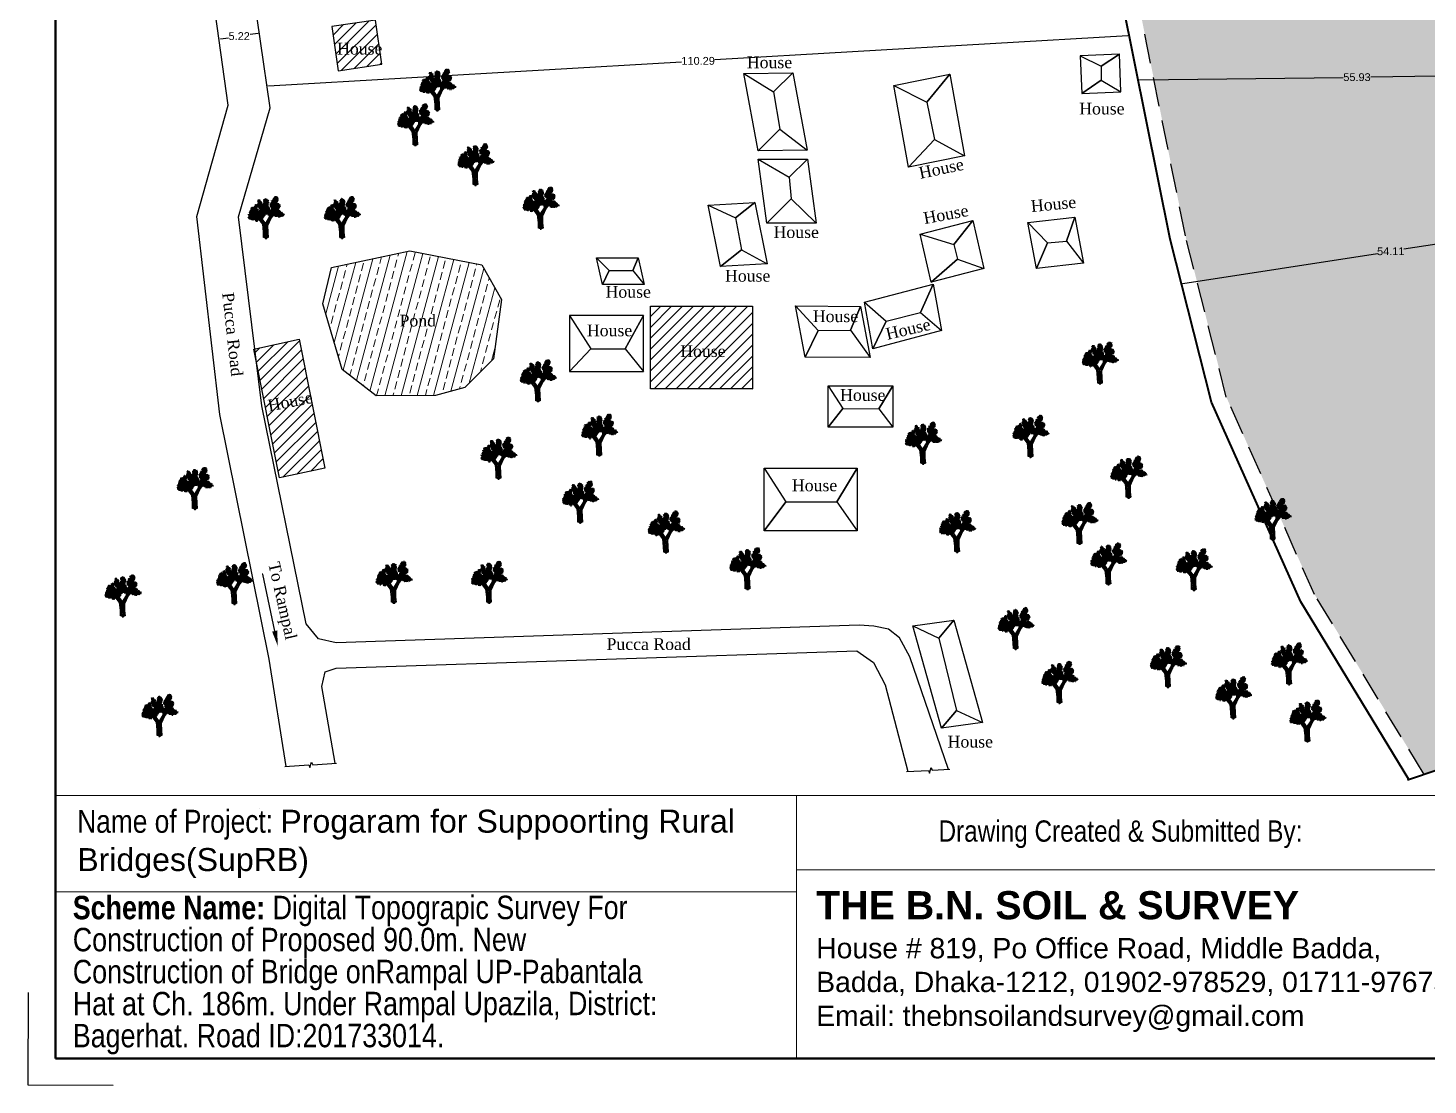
# Model space of a CAD drawing. Header units: inches. Extents: x 771028 to 773337, y 2500430 to 2500783.
# Drawn here: x 772228.8 to 772407.6, y 2500430.1 to 2500565.1 of the extents above; entities that cross this region are included whole.
import ezdxf
from ezdxf import colors
from ezdxf.entities.mleader import LeaderData, LeaderLine
from ezdxf.enums import TextEntityAlignment as Align
from ezdxf.math import Vec2, Vec3

# ---------------------------------------------------------------- set-up
doc = ezdxf.new("R2010")
doc.units = ezdxf.units.IN
doc.header["$MEASUREMENT"] = 0
doc.header["$PDMODE"] = 98
doc.header["$PDSIZE"] = 0.2
doc.linetypes.add('DASHED', pattern=[0.75, 0.5, -0.25])
doc.linetypes.add('DASHED2', pattern=[0.375, 0.25, -0.125])
for name, color, linetype in [('Chainage_TXT', 7, 'Continuous'), ('POND', 4, 'Continuous'), ('text', 7, 'Continuous'), ('Tree', 3, 'Continuous'), ('Water Body', 4, 'Continuous')]:
    doc.layers.add(name, color=color, linetype=linetype)
for name, color, linetype, lineweight in [('KHAL+RIVER BANK', 160, 'Continuous', 18), ('Pucca Road', 12, 'Continuous', 30), ('SEMI_PUCCA', 66, 'Continuous', 30), ('SHED', 7, 'Continuous', 30), ('Water Line', 4, 'DASHED', 18)]:
    doc.layers.add(name, color=color, linetype=linetype, lineweight=lineweight)
doc.styles.get("Standard").update_dxf_attribs({"font": 'arial.ttf', "height": 1})
doc.styles.add('SWIS', font='swissc.ttf')
doc.styles.add('text', font='arial.ttf')
doc.styles.add('TR', font='times.ttf')
doc.dimstyles.get("Standard").update_dxf_attribs({"dimtxt": 0.18, "dimasz": 0.18, "dimexe": 0.18, "dimexo": 0.0625, "dimgap": 0.09, "dimtad": 0, "dimtih": 1, "dimtoh": 1, "dimzin": 0, "dimdsep": 46, "dimtxsty": 'Standard', "dimcen": 0.09, "dimadec": 0, "dimazin": 0, "dimtfac": 1, "dimtofl": 0, "dimtmove": 0, "dimatfit": 3, "dimfxl": 1, "dimtolj": 1, "dimtzin": 0, "dimarcsym": 0})
pattern_1 = [(45, (0, 0), (-0.6953896861099662, 0.6953896861099663), [])]

# ---------------------------------------------------------------- blocks, each defined once
blk = doc.blocks.new('t')
at = {"layer": 'Tree'}
h = blk.add_hatch(dxfattribs=at)
h.set_pattern_fill('TRIANG', color=3, scale=0.1848342813619862, angle=0.5861857564185677, style=0)
h.set_pattern_definition([(60.58618578342082, (781623.7387010391, 2539789.744086582), (-0.04918135021917081, 0.08320690180479334), [0.04832751218432957, -0.04832751218432957]), (120.5861857289098, (781623.7387010391, 2539789.744086582), (-0.096649965763357, -0.000988847826275182), [0.04832751218358987, -0.04832751218358987]), (0.5861857569250534, (781623.7141103641, 2539789.785690032), (0.0474686155441862, 0.08419574963106859), [0.0483275121441412, -0.0483275121441412])])
edge = h.paths.add_edge_path()
edge.add_ellipse((781624.8340817575, 2539792.689464713), major_axis=(-0.03258343802581582, 0.03258343802581579), ratio=0.999999241423518, start_angle=162.4468058423022, end_angle=175.4699269252981, ccw=False)
edge.add_ellipse((781625.0349105492, 2539792.391256685), major_axis=(0.2218830175194484, 0.2218830175194481), ratio=0.9999958717057034, start_angle=438.0042115997787, end_angle=439.91262570288507, ccw=False)
edge.add_ellipse((781624.8340817575, 2539792.689464713), major_axis=(-0.03258343863149571, 0.03258343863149567), ratio=0.9999999979861817, start_angle=175.4699304538108, end_angle=272.4468179413792)
edge.add_ellipse((781624.8704320153, 2539793.119760733), major_axis=(-0.2802866505960968, 0.2802866505960968), ratio=0.9999999996705907, start_angle=134.2501361528365, end_angle=244.250136009016)
edge.add_ellipse((781624.9604121275, 2539793.08711734), major_axis=(-0.231808188370103, 0.2318081883701028), ratio=0.9999999944434809, start_angle=254.8821359546282, end_angle=331.8374529530619)
edge.add_ellipse((781624.7210424826, 2539793.450695356), major_axis=(-0.1080173650837268, 0.1080173650837266), ratio=0.999999998569509, start_angle=205.9714922747983, end_angle=240.7480965525813)
edge.add_ellipse((781624.6655539492, 2539793.820013145), major_axis=(-0.2724908872529541, 0.2724908872529537), ratio=0.9999999969672269, start_angle=166.7031966254588, end_angle=276.7031965843244)
edge.add_ellipse((781624.8066795494, 2539793.788109984), major_axis=(0.2462990665184593, 0.246299066518459), ratio=0.9999999992539897, start_angle=28.71129658843013, end_angle=138.7112964526605)
edge.add_ellipse((781624.484920993, 2539793.58372085), major_axis=(0.1298730059460025, 0.1298730059460024), ratio=0.9999999994363818, start_angle=53.08468137778674, end_angle=163.0846813732552)
edge.add_ellipse((781624.3418905721, 2539793.302518971), major_axis=(-0.1383533024597873, 0.1383533024597873), ratio=0.9999999983994643, start_angle=-39.42408349415794, end_angle=70.57591632409516)
edge.add_ellipse((781624.4019438544, 2539793.178973057), major_axis=(-0.1695278099442413, 0.169527809944241), ratio=0.9999999984737655, start_angle=35.61924495833887, end_angle=141.0424217651301)
edge.add_ellipse((781624.462857739, 2539792.762990828), major_axis=(-0.1280671800527088, 0.1280671800527088), ratio=0.9999999963634558, start_angle=320.3009620401128, end_angle=326.36070444228284, ccw=False)
edge.add_ellipse((781624.4019438544, 2539793.178973057), major_axis=(-0.1695277956889567, 0.1695277956889565), ratio=0.9999999681364399, start_angle=141.0424209215035, end_angle=145.6192440388669, ccw=False)
edge.add_ellipse((781624.462857739, 2539792.762990828), major_axis=(0.1280671870066068, 0.1280671870066066), ratio=0.9999999995607795, start_angle=56.36070452882764, end_angle=160.3009621939636)
edge.add_ellipse((781624.1771377063, 2539792.430029583), major_axis=(-0.200235729299119, 0.2002357292991187), ratio=0.9999999987911192, start_angle=-70.51537024431235, end_angle=-34.55420562593181)
edge.add_ellipse((781623.8062650508, 2539792.814607148), major_axis=(0.2380717840522787, 0.2380717840522784), ratio=0.9999999987418215, start_angle=296.6321887535945, end_angle=355.9958590443664)
edge.add_ellipse((781623.9004456997, 2539792.945069385), major_axis=(-0.1299074157166737, 0.1299074157166736), ratio=0.9999999974426553, start_angle=254.477681444116, end_angle=302.8089536693982)
edge.add_ellipse((781623.7842265558, 2539793.28954585), major_axis=(-0.1600352084741174, 0.1600352084741173), ratio=0.9999999995948525, start_angle=178.2297312416572, end_angle=239.056903462867)
edge.add_ellipse((781623.9999810929, 2539793.34981616), major_axis=(-0.004607889216530494, 0.004607889216530493), ratio=0.9999999814843344, start_angle=170.5861835873112, end_angle=280.5861861431938)
edge.add_ellipse((781623.6503302424, 2539793.535063253), major_axis=(-0.2803554608798637, 0.2803554608798635), ratio=0.9999999998094773, start_angle=198.0207889447163, end_angle=308.0207888478096)
edge.add_ellipse((781623.7599966447, 2539793.652086343), major_axis=(-0.2003062980579369, 0.2003062980579369), ratio=0.9999999968909589, start_angle=-32.46311954831736, end_angle=77.5368803815192)
edge.add_ellipse((781623.678173779, 2539793.29154447), major_axis=(-0.1843732264266739, 0.1843732264266736), ratio=0.999999999188738, start_angle=-7.980064594851266, end_angle=68.06957612457033)
edge.add_ellipse((781623.3815935439, 2539793.042289058), major_axis=(0.1114612072460817, 0.1114612072460816), ratio=0.9999999945558572, start_angle=23.92238271568385, end_angle=76.16712887451996)
edge.add_ellipse((781623.2309904995, 2539793.296049796), major_axis=(-0.09720450492482308, 0.09720450492482292), ratio=0.9999999932268403, start_angle=165.1396073139809, end_angle=275.1396071823963)
edge.add_ellipse((781623.1742801099, 2539793.458206793), major_axis=(-0.1099529732944142, 0.1099529732944142), ratio=0.9999999981469112, start_angle=203.640273159142, end_angle=313.6402730341346)
edge.add_ellipse((781622.9869333813, 2539793.589143507), major_axis=(0.1361911112964519, 0.1361911112964518), ratio=0.9999999986234916, start_angle=322.3130228136591, end_angle=432.3130229242339)
edge.add_ellipse((781622.963023579, 2539793.670182283), major_axis=(0.07833408976798903, 0.07833408976798892), ratio=0.9999999991061523, start_angle=80.58618586452342, end_angle=190.586185721322)
edge.add_ellipse((781622.9383353392, 2539793.525795212), major_axis=(0.04607887338830212, 0.04607887338830206), ratio=0.9999999998101406, start_angle=80.58618579857682, end_angle=190.5861858275009)
edge.add_ellipse((781623.0562190049, 2539793.278246725), major_axis=(0.17534264164768, 0.17534264164768), ratio=0.999999997416889, start_angle=83.60244691987491, end_angle=193.6024468909338)
edge.add_ellipse((781623.2431760227, 2539793.028375515), major_axis=(-0.2251741565020036, 0.2251741565020036), ratio=0.999999998207837, start_angle=38.10867274464389, end_angle=119.8168846088214)
edge.add_ellipse((781623.234334516, 2539792.540026865), major_axis=(-0.138433244486996, 0.1384332444869959), ratio=0.9999999963240079, start_angle=-22.61365727265708, end_angle=41.38804805157214)
edge.add_ellipse((781622.9557598445, 2539792.559684404), major_axis=(-0.0590513120603153, 0.05905131206031529), ratio=0.9999999938375086, start_angle=219.9686353867437, end_angle=331.9586265857285)
edge.add_ellipse((781622.7964479546, 2539792.671205013), major_axis=(-0.09801410097491997, 0.09801410097491989), ratio=0.9999999976905741, start_angle=211.8048813584319, end_angle=321.8048810502607)
edge.add_ellipse((781622.5510152546, 2539793.005557819), major_axis=(0.2134740157107575, 0.213474015710757), ratio=0.9999999987916973, start_angle=274.3377143267261, end_angle=384.3377142803948)
edge.add_ellipse((781622.7220428885, 2539793.085786291), major_axis=(0.1501090374722849, 0.1501090374722848), ratio=0.999999999493024, start_angle=62.688163640643, end_angle=153.1574472432382)
edge.add_ellipse((781622.4282115943, 2539792.930060857), major_axis=(-0.09085238371626518, 0.09085238371626517), ratio=0.9999999872354446, start_angle=236.6482279672939, end_angle=269.19738304559434, ccw=False)
edge.add_ellipse((781622.7220428885, 2539793.085786291), major_axis=(0.1501090369669856, 0.1501090369669856), ratio=0.9999999741963012, start_angle=153.1574466838051, end_angle=172.6881633788319, ccw=False)
edge.add_ellipse((781622.4282115943, 2539792.930060857), major_axis=(-0.09085238266711788, 0.09085238266711777), ratio=0.9999999987551543, start_angle=269.1973830363495, end_angle=346.6482275885821)
edge.add_ellipse((781622.3532784982, 2539792.825720055), major_axis=(-0.151214854788594, 0.1512148547885938), ratio=0.9999999996408082, start_angle=-47.01436643793188, end_angle=62.98563338199345)
edge.add_ellipse((781622.1650807223, 2539792.626331187), major_axis=(0.09490806305513928, 0.09490806305513919), ratio=0.9999999979383685, start_angle=51.50350230911714, end_angle=161.5035022031004)
edge.add_ellipse((781622.1200607109, 2539792.427857097), major_axis=(0.1114519135748555, 0.1114519135748553), ratio=0.9999999971712974, start_angle=73.45302874208875, end_angle=183.4530286270193)
edge.add_ellipse((781622.0096000341, 2539792.167049291), major_axis=(-0.1010938093961705, 0.1010938093961705), ratio=0.9999999957106619, start_angle=-47.3747266656522, end_angle=87.61492538672248)
edge.add_ellipse((781622.0921137063, 2539791.913775939), major_axis=(-0.1728085373483342, 0.1728085373483339), ratio=0.999999996813266, start_angle=5.188117119407824, end_angle=149.8403416724375)
edge.add_ellipse((781622.3360892398, 2539791.856280847), major_axis=(0.1800660205489507, 0.1800660205489507), ratio=0.9999999993132985, start_angle=179.5799556917913, end_angle=284.6713124477151)
edge.add_ellipse((781622.7457978373, 2539791.678064433), major_axis=(-0.1387944997579868, 0.1387944997579868), ratio=0.9999999895084378, start_angle=12.628783193597485, end_angle=30.35474230927781, ccw=False)
edge.add_ellipse((781622.3360892398, 2539791.856280847), major_axis=(0.1800660246917191, 0.180066024691719), ratio=0.9999999792119335, start_angle=284.6713121792562, end_angle=298.31221178573435, ccw=False)
edge.add_ellipse((781622.7457978373, 2539791.678064433), major_axis=(0.1387945003772751, 0.1387945003772749), ratio=0.9999999982352947, start_angle=120.3547420490811, end_angle=336.7652905866163)
edge.add_line((781622.9280898632, 2539791.750847974), (781623.5216444862, 2539791.990288391))
edge.add_line((781623.5216444863, 2539791.990288391), (781623.7323582784, 2539792.198340144))
edge.add_line((781623.7323582784, 2539792.198340145), (781624.1062347781, 2539792.160955059))
edge.add_line((781624.106234778, 2539792.160955059), (781624.540218651, 2539792.114225133))
edge.add_ellipse((781624.6084530274, 2539792.135862049), major_axis=(-0.05061662893845317, 0.05061662893845312), ratio=0.9999999943880434, start_angle=62.59366440862872, end_angle=215.1468938066636)
edge.add_ellipse((781624.8662243171, 2539792.153428613), major_axis=(0.1340698913439538, 0.1340698913439537), ratio=0.9999999958363741, start_angle=144.0475735867345, end_angle=254.0475733780342)
edge.add_ellipse((781625.1295773562, 2539792.11825897), major_axis=(-0.1523055834218842, 0.1523055834218842), ratio=0.9999999990508123, start_angle=82.3198890107784, end_angle=192.3198890086076)
edge.add_ellipse((781625.3927024133, 2539792.156668956), major_axis=(-0.1237568269648621, 0.1237568269648621), ratio=0.999999999999068, start_angle=107.1247978748496, end_angle=217.1247979315908)
edge.add_ellipse((781625.6266941564, 2539792.216134127), major_axis=(0.07293282054862446, 0.07293282054862439), ratio=0.9999999950480002, start_angle=189.0013078252878, end_angle=299.0013071876375)
edge.add_ellipse((781625.6174335956, 2539792.182250703), major_axis=(-0.07675320245308527, 0.07675320245308519), ratio=0.9999999984674296, start_angle=227.8810290882929, end_angle=337.8810289874675)
edge.add_ellipse((781625.3902464471, 2539792.294122827), major_axis=(-0.1310713882965928, 0.1310713882965927), ratio=0.9999999999166544, start_angle=221.3291804147233, end_angle=331.329180299921)
edge.add_ellipse((781625.0349105492, 2539792.391256685), major_axis=(-0.2218820644340531, 0.2218820644340529), ratio=0.9999999981605268, start_angle=239.9125851544569, end_angle=348.004163476536)
h = blk.add_hatch(dxfattribs=at)
h.set_pattern_fill('GRAVEL', color=252, scale=0.1996210238709451, angle=0.5861857564185677, style=0)
h.set_pattern_definition([(228.5989857876634, (774389.8468191772, 2525920.667561099), (-2.201183780361901, -2.527950541337806), [0.03745031142428693, -3.707587511799686]), (185.5558857623496, (774389.822052294, 2525920.639469599), (3.337375255548264, 0.3125240680316012), [0.06426591018510298, -6.362323159759905]), (133.0965857250214, (774389.7580883144, 2525920.63324755), (2.814843158657852, -3.03339454353548), [0.04531472093691395, -4.486162940083883]), (267.859885758905, (774389.6502430432, 2525920.5625489), (0.2213931544289906, 5.569885992106737), [0.05852320997359725, -5.793796673920249]), (293.4198857335529, (774389.6480575796, 2525920.504066521), (-1.42593683806451, 3.325982387178036), [0.05738663966578161, -5.681285121173543]), (357.8598857539322, (774389.6708668292, 2525920.45140749), (-5.569885985988115, 0.2213931546989805), [0.05852320990949698, -5.79379666757432]), (38.28038578700041, (774389.7293492075, 2525920.449222027), (-3.590097974691908, -2.820538834573268), [0.07739395130624839, -7.661995055256252]), (72.8414857742773, (774389.790102486, 2525920.497168385), (1.885812916500304, 6.14367599828284), [0.07306785803749152, -7.233720451009892]), (122.015785728181, (774389.8116586672, 2525920.56698419), (-2.263839955844429, 3.595790265402515), [0.058721406882513, -5.813425683797607]), (175.8225857517089, (774389.7805273395, 2525920.616774266), (3.06471903952167, -0.2470228414993586), [0.06703955369146918, -3.284936739049639]), (222.9835857878067, (774389.7136659255, 2525920.62165781), (-3.308898187872379, -3.096043321418359), [0.08669668037713077, -8.58297775976476]), (139.4002857252923, (774389.9258399045, 2525920.562584785), (-1.965551415639201, 1.650175482318724), [0.0295906341360188, -2.929485305957014]), (172.0553857476689, (774389.9033724008, 2525920.581841586), (3.624270030556541, -0.5196835459296472), [0.05629599978454417, -5.573317340260427]), (225.5861857878905, (774389.8476165842, 2525920.589622567), (0.002847882777477874, -0.2783519881078724), [0.03936686456880649, -0.3543026162186689]), (203.7847857795578, (774389.8277902051, 2525920.622825444), (1.386063665795696, 0.5709435815572816), [0.02119983362222099, -2.098776012705188]), (292.387585734347, (774389.8083910086, 2525920.614275535), (-0.2868955232201258, 0.8322079002664576), [0.02998090394126273, -1.469068468618928]), (31.54998578442628, (774389.8198098729, 2525920.58655426), (0.8293593836338442, 0.565248135304321), [0.04869436823646765, -1.574447156937561]), (162.1512857379406, (774389.8613063487, 2525920.612033112), (0.5595518016512011, -0.2726556924725093), [0.03521085315415892, -0.8450613107992234]), (16.9756857738833, (774389.6469469054, 2525920.612623764), (2.774976003668381, 0.8635325019212511), [0.04932653847973513, -4.883339835984923]), (70.93238577596362, (774389.6941243347, 2525920.627025498), (-1.082079576821997, -3.073263030200961), [0.04138223782982525, -4.096832915792124]), (293.7847857332792, (774389.8607367718, 2525920.667703493), (-0.5709435809366361, 1.386063667321317), [0.04239938890955264, -2.077576458996893]), (344.1966857398055, (774389.8778365899, 2525920.628905102), (-2.792063253522448, 0.8065748514396897), [0.0493265384792626, -4.883339835938146]), (340.0301857361063, (774389.6487125924, 2525920.440045584), (-1.397455774154213, 0.5424632747976482), [0.04756726239126483, -2.330796970637856]), (295.3612857321406, (774389.6934197695, 2525920.423800131), (-1.423084044796408, 3.047632486923398), [0.03985595447036503, -3.94574533826201]), (67.38758577885932, (774389.866368173, 2525920.389380071), (0.5424647635086548, 1.397455202461698), [0.04239938891009543, -2.077576459023491]), (17.94018577475487, (774389.8826705838, 2525920.428520211), (-3.60718377175379, -1.150428548006142), [0.04666284972902644, -4.619609596682468]), (70.03018577673083, (774389.7299757414, 2525920.38798461), (-0.5424632741949299, -1.397455775687005), [0.02378363121559453, -2.354580603809737]), (101.8960857438462, (774389.8496670589, 2525920.389209197), (-0.2897427723010868, 1.110559942118915), [0.01419390631770851, -1.405202014416077]), (166.5499857420552, (774389.8467411463, 2525920.403098312), (0.8379037333400597, -0.2698077139860723), [0.05738663961606415, -1.090347544537568]), (186.595185763467, (774389.7909283717, 2525920.416446334), (2.780671067375015, 0.3068305302625136), [0.05318191408473349, -5.265001978493912]), (304.2762857271726, (774389.8200661821, 2525920.561502588), (-0.284048035661933, 0.5538557951505816), [0.0401465690593714, -0.963517935791384]), (353.7433857494646, (774389.8426760801, 2525920.528328191), (4.73767793827685, -0.5082920397230086), [0.07009100693560055, -6.938997716866249]), (61.53158578287245, (774389.9123494917, 2525920.520689604), (-1.093472439867641, -1.959854948520324), [0.02865949830447213, -2.837298683136844]), (90.58618575591096, (774389.9260107776, 2525920.545883669), (-0.2811997835625303, 0.2755040200741714), [0.01670198821536361, -0.2616644820406966]), (120.842585728774, (774389.785275897, 2525920.424739931), (1.133341363664523, -1.937072484366808), [0.03867178350276892, -3.828518814898815]), (48.59898578766342, (774389.7654495183, 2525920.457942809), (2.201183780361899, 2.527950541337806), [0.07490062284857353, -3.670137200375386]), (0.5861857569250534, (774389.8149832836, 2525920.514125808), (0.2755040197701226, 0.2811997838701641), [0.07237528218706583, -0.2059911877631874]), (325.8909857271391, (774389.8873547786, 2525920.514866255), (-2.803452616434059, 1.919986907671929), [0.04401363604501588, -4.357346628058931]), (254.6407857726152, (774389.9237968351, 2525920.490184812), (-0.2669603429062578, -1.116255524725264), [0.04053071479905124, -1.986007808818214]), (208.2321857825789, (774389.9130614621, 2525920.451101629), (-5.260206123652438, -2.837630910818263), [0.065990947214845, -6.533114630561982]), (176.0122857519151, (774389.8549208298, 2525920.419884865), (-3.621422744160012, 0.2413279886015078), [0.06981403229744315, -6.911581681552182])])
h.paths.add_polyline_path([(781622.9280898632, 2539791.750847974), (781623.3928835322, 2539791.163289968), (781623.4832987057, 2539790.315149876), (781623.489574274, 2539789.759746088), (781623.9712364877, 2539789.74559665), (781623.9203573648, 2539790.322764162), (781623.9020068088, 2539791.010012488), (781624.0876594388, 2539791.444891484), (781624.2605107834, 2539791.798088426), (781624.5402186507, 2539792.114225133), (781624.4832975364, 2539792.205433107), (781624.243028577, 2539791.919890598), (781624.2214211251, 2539792.195704991), (781624.1062536741, 2539792.160139887), (781624.1120717329, 2539791.909157917), (781623.6820597422, 2539791.223403147), (781623.3131080883, 2539791.737434539), (781623.5216444863, 2539791.990288391), (781623.4519233665, 2539792.1993657), (781623.1314894919, 2539791.728743761), (781622.9482960057, 2539792.01412914)])
at = {"layer": 'Tree', "color": 229}
for p, q in [((781623.3928835322, 2539791.16328997, 16.34629794829114), (781623.3928835322, 2539791.16328997, 16.34629794829114)), ((781623.4832987057, 2539790.315149878, 16.34629794829108), (781623.4832987057, 2539790.315149878, 16.34629794829108)), ((781623.9203573648, 2539790.322764165, 16.34629794829082), (781623.9203573648, 2539790.322764165, 16.34629794829082))]:
    blk.add_line(p, q, dxfattribs=at)
for points, elevation in [([(781624.5402186507, 2539792.114225138), (781624.2605107834, 2539791.79808843), (781623.9020068088, 2539791.010012492), (781623.9203573648, 2539790.322764165), (781623.9712364877, 2539789.745596655), (781623.4895741295, 2539789.745601584), (781623.4832987057, 2539790.315149878), (781623.3928835322, 2539791.16328997), (781622.9280898632, 2539791.75084798)], 16.34629794829062), ([(781622.9482960057, 2539792.014129144), (781623.1314894919, 2539791.728743764), (781623.4519233665, 2539792.199365703)], 16.3462979482914), ([(781623.5216444863, 2539791.990288395), (781623.3131080883, 2539791.737434542), (781623.6820597422, 2539791.223403152), (781624.1120717329, 2539791.909157921), (781624.106234778, 2539792.160955064)], 16.34629794829118), ([(781624.2214211251, 2539792.195704995), (781624.243028577, 2539791.919890602), (781624.4832975364, 2539792.20543311)], 16.34629794829064)]:
    blk.add_lwpolyline(points, dxfattribs=dict(at, elevation=elevation))
at = {"layer": 'Tree'}
blk.add_point((781623.7387010391, 2539789.744086586, 3.891975885690181), dxfattribs=at)
blk = doc.blocks.new('*D19')
at = {"layer": 'Chainage_TXT', "color": 0, "lineweight": -2, "transparency": 16777216}
for p, q in [((772370.5286715109, 2500558.547655137), (772370.5272208417, 2500558.665146182)), ((772370.7094294245, 2500558.487382203), (772396.7172403526, 2500558.808502247)), ((772426.2795396848, 2500559.173509778), (772400.2717287566, 2500558.852389734)), ((772426.4587543334, 2500559.238227317), (772426.4573036642, 2500559.355718362))]:
    blk.add_line(p, q, dxfattribs=at)
at = {"layer": 'Chainage_TXT', "color": 0, "transparency": 16777216}
for points in [[(772370.7090590409, 2500558.517379916), (772370.7097998081, 2500558.457384489), (772370.5294431434, 2500558.485159901)], [(772426.2791693012, 2500559.203507492), (772426.2799100684, 2500559.143512065), (772426.459525966, 2500559.17573208)]]:
    blk.add_solid(points, dxfattribs=at)
at = {"layer": 'Defpoints', "color": 0, "transparency": 16777216}
for p in [(772426.459525966, 2500559.17573208), (772426.459525966, 2500559.17573208), (772370.5294431434, 2500558.485159901)]:
    blk.add_point(p, dxfattribs=at)
at = {"layer": 'Chainage_TXT', "color": 0, "transparency": 16777216, "insert": (772398.4944845546, 2500558.830445991), "char_height": 1, "attachment_point": 5}
blk.add_mtext('\\A1;55.93', dxfattribs=at)
blk = doc.blocks.new('*D20')
at = {"layer": 'Chainage_TXT', "color": 0, "lineweight": -2, "transparency": 16777216}
for p, q in [((772429.3643251674, 2500540.715550973), (772404.487929292, 2500536.848222257)), ((772429.5325876314, 2500540.804960106), (772429.514537689, 2500540.921065445)), ((772376.2500873045, 2500532.458317155), (772401.1264831799, 2500536.32564587)), ((772376.0626227746, 2500532.492424338), (772376.0445728323, 2500532.608529676))]:
    blk.add_line(p, q, dxfattribs=at)
at = {"layer": 'Chainage_TXT', "color": 0, "transparency": 16777216}
for points in [[(772429.3597166715, 2500540.745194889), (772429.3689336632, 2500540.685907057), (772429.5421886644, 2500540.743201948)], [(772376.2454788086, 2500532.487961071), (772376.2546958004, 2500532.428673238), (772376.0722238077, 2500532.430666179)]]:
    blk.add_solid(points, dxfattribs=at)
at = {"layer": 'Defpoints', "color": 0, "transparency": 16777216}
for p in [(772429.5421886644, 2500540.743201948), (772429.5421886644, 2500540.743201948), (772376.0722238077, 2500532.430666179)]:
    blk.add_point(p, dxfattribs=at)
at = {"layer": 'Chainage_TXT', "color": 0, "transparency": 16777216, "insert": (772402.8072062358, 2500536.586934064), "char_height": 1, "attachment_point": 5}
blk.add_mtext('\\A1;54.11', dxfattribs=at)
blk = doc.blocks.new('*D24')
at = {"layer": 'Chainage_TXT', "color": 0, "lineweight": -2, "transparency": 16777216}
for p, q in [((772253.1358309785, 2500563.76347127), (772253.119141212, 2500563.87977992)), ((772253.3228834645, 2500563.72717227), (772254.3431161033, 2500563.873571054)), ((772258.1306611568, 2500564.41706669), (772257.1104285183, 2500564.270667906)), ((772258.2999585721, 2500564.504500293), (772258.2832688056, 2500564.620808942))]:
    blk.add_line(p, q, dxfattribs=at)
at = {"layer": 'Chainage_TXT', "color": 0, "transparency": 16777216}
for points in [[(772258.1263999399, 2500564.446762514), (772258.1349223738, 2500564.387370864), (772258.3088361075, 2500564.442633992)], [(772253.3186222475, 2500563.756868095), (772253.3271446815, 2500563.697476446), (772253.1447085139, 2500563.701604969)]]:
    blk.add_solid(points, dxfattribs=at)
at = {"layer": 'Defpoints', "color": 0, "transparency": 16777216}
for p in [(772258.3088361076, 2500564.442633991), (772258.3088361075, 2500564.442633992), (772253.144708514, 2500563.701604968)]:
    blk.add_point(p, dxfattribs=at)
at = {"layer": 'Chainage_TXT', "color": 0, "transparency": 16777216, "insert": (772255.7267723108, 2500564.07211948), "char_height": 1, "attachment_point": 5}
blk.add_mtext('\\A1;5.22', dxfattribs=at)
blk = doc.blocks.new('*D25')
at = {"layer": 'Chainage_TXT', "color": 0, "lineweight": -2, "transparency": 16777216}
for p, q in [((772369.217438003, 2500564.099468542), (772316.4625460219, 2500561.035595158)), ((772369.3935114603, 2500564.172299769), (772369.3866988313, 2500564.289602106)), ((772259.4683088842, 2500557.725511113), (772312.2232008651, 2500560.789384497)), ((772259.2849879493, 2500557.777469605), (772259.2781753202, 2500557.894771941))]:
    blk.add_line(p, q, dxfattribs=at)
at = {"layer": 'Chainage_TXT', "color": 0, "transparency": 16777216}
for points in [[(772369.2156986084, 2500564.129418074), (772369.2191773977, 2500564.069519009), (772369.397135199, 2500564.10990491)], [(772259.4665694896, 2500557.755460646), (772259.4700482788, 2500557.69556158), (772259.2886116882, 2500557.715074745)]]:
    blk.add_solid(points, dxfattribs=at)
at = {"layer": 'Defpoints', "color": 0, "transparency": 16777216}
for p in [(772369.397135199, 2500564.10990491), (772369.397135199, 2500564.10990491), (772259.2886116882, 2500557.715074745)]:
    blk.add_point(p, dxfattribs=at)
at = {"layer": 'Chainage_TXT', "color": 0, "transparency": 16777216, "insert": (772314.3428734436, 2500560.912489827), "char_height": 1, "attachment_point": 5}
blk.add_mtext('\\A1;110.29', dxfattribs=at)

msp = doc.modelspace()

# ---------------------------------------------------------------- hatches: boundary and pattern name
at = {"layer": 'SEMI_PUCCA', "lineweight": 25, "ltscale": 0.2}
h = msp.add_hatch(dxfattribs=at)
h.set_pattern_fill('ANSI31', color=256, scale=7.86743620184867)
h.set_pattern_definition(pattern_1)
h.paths.add_polyline_path([(772276.0032669158, 2500623.315869828), (772270.0767778088, 2500623.315869828), (772270.0767778088, 2500617.088586501), (772276.0032669158, 2500617.088586501)])
h.paths.add_polyline_path([(772279.3983211704, 2500617.088586501), (772275.1957348193, 2500617.088586501), (772275.1957348193, 2500610.687344044), (772279.3983211704, 2500610.687344044)])
h.paths.add_polyline_path([(772277.7692277044, 2500603.435336119), (772266.6367464799, 2500602.165215573), (772268.3547168294, 2500593.566183773), (772279.4871980539, 2500594.83630432)])
h.paths.add_polyline_path([(772278.5938846066, 2500571.506063601), (772276.2668573434, 2500571.268589148), (772276.4234127073, 2500569.734493187), (772278.7214011672, 2500569.969281403)])
h.paths.add_polyline_path([(772273.1269455861, 2500566.119834332), (772267.5522812479, 2500565.30399457), (772268.3784837142, 2500559.658521474), (772273.9531480524, 2500560.474361235)])
h.paths.add_polyline_path([(772321.287168427, 2500529.560695819), (772308.2650543522, 2500529.560695819), (772308.2650543522, 2500518.999654664), (772321.287168427, 2500518.999654664)])
h.paths.add_polyline_path([(772311.6853714994, 2500522.679159051), (772318.093085991, 2500522.679159051), (772318.093085991, 2500524.924292432), (772311.6853714994, 2500524.924292432)], flags=24)
h = msp.add_hatch(dxfattribs=at)
h.set_pattern_fill('ANSI31', color=256, scale=7.86743620184867)
h.set_pattern_definition(pattern_1)
h.paths.add_polyline_path([(772263.3955674351, 2500525.358864689), (772257.7097099754, 2500524.107215099), (772257.8783016131, 2500522.735249288), (772260.8776306693, 2500507.628522831), (772266.6629433917, 2500508.90206589)])
h.paths.add_polyline_path([(772259.2497850193, 2500515.641862951), (772265.536457768, 2500516.881439798), (772265.102135146, 2500519.084162604), (772258.8154623976, 2500517.844585757)], flags=25)
at = {"layer": 'Water Line', "linetype": 'Continuous', "lineweight": 9, "ltscale": 15, "true_color": 0x7aafdf}
h = msp.add_hatch(dxfattribs=at)
h.set_pattern_fill('ANSI33', color=143, scale=8, angle=25)
h.set_pattern_definition([(70, (0, 0), (-1.879385241571816, 0.6840402866513374), []), (70, (1.281712761960823, 0.5976724764573264), (-1.879385241571816, 0.6840402866513374), [0.9999999999999999, -0.4999999999999999])])
h.paths.add_polyline_path([(772425.5159977273, 2500626.302873763), (772430.6605499783, 2500666.593310519), (772401.7762870908, 2500666.765277279), (772401.0385683025, 2500668.830313982), (772399.5140590472, 2500664.718101204), (772398.7763402584, 2500666.783137908), (772369.897314709, 2500666.955073485), (772367.909477098, 2500653.503728576), (772366.288497877, 2500642.906916451), (772365.5926277842, 2500623.585159104), (772366.5552076722, 2500606.495525906), (772368.0766045548, 2500584.836177603), (772368.2462915395, 2500583.710842267), (772423.460818721, 2500579.408110804), (772423.317758478, 2500592.944072066), (772424.7907524062, 2500613.537505771)])
h.paths.add_polyline_path([(772423.460818721, 2500579.408110804), (772368.2462915395, 2500583.710842267), (772369.2232422956, 2500577.231870351), (772423.6492627121, 2500572.237688268), (772423.5133336015, 2500574.43929924)])
h.paths.add_polyline_path([(772423.6492627121, 2500572.237688268), (772369.2232422956, 2500577.231870351), (772370.4993343978, 2500568.769043704), (772376.5774048333, 2500538.576200393), (772381.8036568476, 2500517.962522414), (772393.085341417, 2500492.735433627), (772407.0546596325, 2500469.759638133), (772427.9335838482, 2500476.79548161), (772429.302346447, 2500475.082269848), (772429.4077430693, 2500479.466709829), (772430.776505668, 2500477.753498064), (772451.683172026, 2500484.798690173), (772440.2185537773, 2500507.465099428), (772431.6249413172, 2500527.781140793), (772426.9619129124, 2500542.225917331), (772424.4686414668, 2500558.966408489)])
h.paths.add_polyline_path([(772388.1676571853, 2500646.181295091), (772389.0783051865, 2500634.694630619), (772393.001237699, 2500635.307043958), (772392.0905896978, 2500646.79370843)], flags=16)
h = msp.add_hatch(dxfattribs=at)
h.set_pattern_fill('ANSI33', color=143, scale=8, angle=30)
h.set_pattern_definition([(74.99999999999999, (0, 0), (-1.931851652578136, 0.5176380902050418), []), (74.99999999999999, (1.224744869336429, 0.7071067799999999), (-1.931851652578136, 0.5176380902050418), [1, -0.5])])
h.paths.add_polyline_path([(772286.7131212098, 2500534.848646303), (772277.5267913325, 2500536.645819922), (772267.511099858, 2500534.511128649), (772266.3993705051, 2500529.859976951), (772268.8929535142, 2500521.501333535), (772273.2182244734, 2500518.109055682), (772280.8119160174, 2500518.18195828), (772284.5569133159, 2500519.202368579), (772288.1884193588, 2500522.8304899), (772289.2097776779, 2500530.426870273)])
h.paths.add_polyline_path([(772275.8179321034, 2500526.56242766), (772281.1614793276, 2500526.56242766), (772281.1614793276, 2500528.914626651), (772275.8179321034, 2500528.914626651)], flags=24)

# ---------------------------------------------------------------- linework, layer by layer
at = {"lineweight": 15}
for p, q in [((772232.2535953801, 2500467.053403236), (772232.2535144755, 2500433.475774673)), ((772232.253595379, 2500467.053010479, 1.308497044050227e-09), (772585.0535953796, 2500467.052738136, 1.273497041154314e-09)), ((772326.9056937392, 2500467.053329348), (772326.9056128345, 2500433.475700785)), ((772584.7466989381, 2500457.561021477), (772326.905670869, 2500457.56164274))]:
    msp.add_line(p, q, dxfattribs=at)
msp.add_lwpolyline([(772232.2535144754, 2500433.475774673), (772585.0535144754, 2500433.475774673), (772585.0535144754, 2500682.955774674), (772232.2535144754, 2500682.955774674)], close=True)
at = {"lineweight": 50}
msp.add_lwpolyline([(772232.2535144754, 2500433.475774673), (772585.0535144754, 2500433.475774673), (772585.0535144754, 2500682.955774674), (772232.2535144754, 2500682.955774674)], close=True, dxfattribs=at)
msp.add_lwpolyline([(772258.3845982334, 2500465.370280798), (772258.3845982334, 2500465.370280798)])
at = {"lineweight": 15}
msp.add_lwpolyline([(772232.2535657528, 2500454.757336516), (772326.9056641118, 2500454.757108455)], dxfattribs=at)
at = {"layer": 'Defpoints', "color": 1, "linetype": 'Continuous', "lineweight": 30}
msp.add_lwpolyline([(772228.7595480646, 2500441.90775836), (772228.7545623657, 2500430.082525433), (772239.6411009007, 2500430.077935504)], dxfattribs=at)
at = {"layer": 'KHAL+RIVER BANK', "lineweight": 40, "ltscale": 15}
for points in [[(772405.1120243318, 2500469.105002972), (772391.311, 2500491.804), (772379.9074250606, 2500517.303649073), (772374.6265383483, 2500538.13282031), (772368.5289972755, 2500568.422384104), (772366.0870961264, 2500584.616658858), (772364.5591521902, 2500606.369214209), (772363.5906004711, 2500623.564871235), (772364.2939659003, 2500643.094746557), (772365.9317064431, 2500653.801132311), (772367.8773709829, 2500666.967099521)], [(772404.9414490226, 2500469.047521985), (772427.9335838482, 2500476.79548161), (772429.302346447, 2500475.082269848), (772429.4077430693, 2500479.466709829), (772430.776505668, 2500477.753498064), (772453.7686404935, 2500485.501457689)]]:
    msp.add_lwpolyline(points, dxfattribs=at)
at = {"layer": 'POND', "lineweight": 30}
msp.add_lwpolyline([(772273.2182244734, 2500518.109055682), (772268.8929535142, 2500521.501333535), (772266.3993705051, 2500529.859976951), (772267.511099858, 2500534.511128649), (772277.5267913325, 2500536.645819922), (772286.7131212098, 2500534.848646303), (772289.2097776779, 2500530.426870273), (772288.1884193588, 2500522.8304899), (772284.5569133159, 2500519.202368579), (772280.8119160174, 2500518.18195828), (772273.2182244734, 2500518.109055682)], dxfattribs=at)
at = {"layer": 'Pucca Road', "ltscale": 0.5}
for points in [[(772334.894878054, 2500488.842674639), (772268.13362919, 2500486.554725531), (772265.8414167729, 2500487.099266629), (772264.3023276582, 2500489.001780691), (772258.6042679157, 2500516.827477349), (772255.6366845141, 2500540.977091298), (772259.695, 2500554.932), (772258.4560698989, 2500563.416582296), (772257.0955645936, 2500572.897753443), (772256.3078390873, 2500577.981928649), (772255.0948784776, 2500585.53450275), (772253.2973901351, 2500594.955383845), (772252.1239849273, 2500601.463846454), (772247.9922390229, 2500616.580163802), (772241.9951686083, 2500637.643294098)], [(772261.7487313573, 2500470.763349044), (772259.5668567389, 2500484.467266975), (772253.2389497245, 2500515.72568363), (772250.3285160008, 2500541.027413351), (772254.3214873417, 2500555.270557748), (772251.9679296863, 2500572.132652187), (772251.1868401052, 2500577.173997491), (772247.1915487383, 2500599.733173155), (772242.8971317114, 2500615.091884796), (772237.0084908622, 2500635.979548238)], [(772346.3302545567, 2500470.402867659), (772341.3807012647, 2500484.799060476), (772340.0764951786, 2500487.193228025), (772338.6782939569, 2500488.323473113), (772336.7942013291, 2500488.688443645), (772334.894878054, 2500488.842674639)], [(772267.9837056085, 2500471.191418078), (772266.274437777, 2500480.969348661), (772266.6944720232, 2500482.845265382), (772268.1083804703, 2500483.310230762), (772334.6336138735, 2500485.53710334)], [(772334.6336138735, 2500485.53710334), (772336.7337255321, 2500484.065182133), (772338.2305784562, 2500481.210222997), (772341.1460857526, 2500470.130267845)], [(772261.5691540928, 2500470.751019969), (772264.6168056156, 2500470.960259846), (772264.76503556, 2500470.626193593), (772264.9674014057, 2500471.32857353), (772265.1156313501, 2500470.994507277), (772268.163282873, 2500471.203747153)], [(772340.9663340865, 2500470.12081594), (772343.7462255602, 2500470.26699133), (772343.8890870614, 2500469.93059429), (772344.1026742428, 2500470.629643663), (772344.245535744, 2500470.293246622), (772346.5100062229, 2500470.412319564)]]:
    msp.add_lwpolyline(points, dxfattribs=at)
at = {"layer": 'SEMI_PUCCA', "lineweight": 30}
for points in [[(772268.3784837142, 2500559.658521474), (772273.9531480524, 2500560.474361235), (772273.1269455861, 2500566.119834332), (772267.5522812479, 2500565.30399457)], [(772308.2650543522, 2500529.560695819), (772321.287168427, 2500529.560695819), (772321.287168427, 2500518.999654664), (772308.2650543522, 2500518.999654664)], [(772257.6102547126, 2500524.08532163), (772263.3955674351, 2500525.358864689), (772266.6629433917, 2500508.90206589), (772260.8776306693, 2500507.628522831)]]:
    msp.add_lwpolyline(points, close=True, dxfattribs=at)
at = {"layer": 'SHED', "lineweight": 30}
for points in [[(772363.1559989181, 2500561.560802707), (772365.8058540208, 2500560.231636939), (772368.152, 2500561.752), (772365.8058540208, 2500560.231636939), (772365.8058540208, 2500558.435629839), (772363.3396050074, 2500556.755383182), (772365.8058540208, 2500558.435629839), (772368.3359999999, 2500556.946)], [(772320.1721043427, 2500559.300913156), (772323.9646844487, 2500556.975376707), (772326.441508892, 2500559.366052181), (772323.9646844487, 2500556.975376707), (772324.7828303406, 2500552.1955005), (772322.0096164088, 2500549.428339458), (772324.7828303406, 2500552.1955005), (772328.2790209581, 2500549.493478482)], [(772339.3267581264, 2500557.768175121), (772343.5362548623, 2500555.654954976), (772346.4910004366, 2500559.219943855), (772343.5362548623, 2500555.654954976), (772344.5404052823, 2500550.886120775), (772341.2192008026, 2500547.318814281), (772344.5404052823, 2500550.886120775), (772348.3834431128, 2500548.770583015)], [(772322.0137566825, 2500548.379061352), (772325.9837380861, 2500546.060573978), (772328.3315661948, 2500548.379061352), (772325.9837380861, 2500546.060573978), (772326.2148289046, 2500543.281976738), (772323.1068088078, 2500540.170384872), (772326.2148289046, 2500543.281976738), (772329.4246183201, 2500540.170384872)], [(772315.6201166171, 2500542.486488545), (772319.110278023, 2500540.864524051), (772321.5911980609, 2500542.816387606), (772319.110278023, 2500540.864524051), (772319.8685339119, 2500536.761136509), (772317.2082690307, 2500534.652502901), (772319.8685339119, 2500536.761136509), (772323.1793504745, 2500534.982401963)], [(772356.4531245686, 2500540.268705565), (772358.9571958852, 2500537.68239969), (772357.5668830269, 2500534.401603341), (772358.9571958852, 2500537.68239969), (772361.4121200676, 2500537.881842157), (772362.4607014828, 2500540.943086463), (772361.4121200676, 2500537.881842157), (772363.5744599411, 2500535.07598424)], [(772342.6829414655, 2500538.785069907), (772346.9871680618, 2500537.456031609), (772349.4330372569, 2500540.504735981), (772346.9871680618, 2500537.456031609), (772347.4718183787, 2500535.589900118), (772344.1004639646, 2500532.665077455), (772347.4718183787, 2500535.589900118), (772350.850559756, 2500534.384743529)], [(772301.3591671092, 2500535.748680548), (772302.9769219838, 2500534.119560315), (772302.1191108795, 2500532.364679007), (772302.9769219838, 2500534.119560315), (772305.9927390779, 2500534.119560315), (772306.7004578125, 2500535.748680548), (772305.9927390779, 2500534.119560315), (772307.4604015828, 2500532.364679007)], [(772335.5850328935, 2500530.080324), (772338.3389205834, 2500527.663279417), (772336.6650486173, 2500524.128926192), (772338.3389205834, 2500527.663279417), (772342.7614279498, 2500528.776305283), (772344.3601494795, 2500532.406931723), (772342.7614279498, 2500528.776305283), (772345.4401652033, 2500526.455533916)], [(772297.9247256463, 2500528.38470594), (772300.6237075477, 2500524.131836255), (772297.9247256463, 2500521.238376182), (772300.6237075477, 2500524.131836255), (772305.017262784, 2500524.131836255), (772307.3710431567, 2500528.38470594), (772305.017262784, 2500524.131836255), (772307.3710431567, 2500521.238376182)], [(772326.7760196779, 2500529.609466611), (772329.6890150098, 2500526.481455501), (772328.0251313299, 2500523.06622238), (772329.6890150098, 2500526.481455501), (772333.8076739412, 2500526.5151844), (772335.0872468879, 2500529.552995168), (772333.8076739412, 2500526.5151844), (772336.3363585399, 2500523.009750936)], [(772330.9651724788, 2500519.41481276), (772332.8116154232, 2500516.502055842), (772330.9651724788, 2500514.109659837), (772332.8116154232, 2500516.502055842), (772337.4149643864, 2500516.441280752), (772339.209807804, 2500519.41481276), (772337.4149643864, 2500516.441280752), (772339.209807804, 2500514.109659837)], [(772322.7570946786, 2500508.862133108), (772325.5506972246, 2500504.575905527), (772322.7570946786, 2500500.894284589), (772325.5506972246, 2500504.575905527), (772332.0411571447, 2500504.575905527), (772334.6524287866, 2500508.862133108), (772332.0411571447, 2500504.575905527), (772334.6524287866, 2500500.894284589)], [(772341.7700464412, 2500488.738728981), (772345.1009308317, 2500487.143304802), (772347.0035683401, 2500489.482890698), (772345.1009308317, 2500487.143304802), (772347.3304632774, 2500477.92067907), (772345.4116715854, 2500475.650026617), (772347.3304632774, 2500477.92067907), (772350.6451934843, 2500476.394188334)]]:
    msp.add_lwpolyline(points, dxfattribs=at)
for points in [[(772363.3396050074, 2500556.755383182), (772368.3359593458, 2500556.946284533), (772368.1523532564, 2500561.751704058), (772363.1559989181, 2500561.560802707)], [(772320.1721043427, 2500559.300913156), (772326.441508892, 2500559.366052181), (772328.2790209581, 2500549.493478482), (772322.0096164088, 2500549.428339458)], [(772339.3267581264, 2500557.768175121), (772346.4910004366, 2500559.219943855), (772348.3834431128, 2500548.770583015), (772341.2192008026, 2500547.318814281)], [(772322.0137566825, 2500548.379061352), (772328.3315661948, 2500548.379061352), (772329.4246183201, 2500540.170384872), (772323.1068088078, 2500540.170384872)], [(772315.6201166171, 2500542.486488545), (772321.5911980609, 2500542.816387606), (772323.1793504745, 2500534.982401963), (772317.2082690307, 2500534.652502901)], [(772356.4531245686, 2500540.268705565), (772362.4607014828, 2500540.943086463), (772363.5744599411, 2500535.07598424), (772357.5668830269, 2500534.401603341)], [(772342.6829414655, 2500538.785069907), (772349.4330372569, 2500540.504735981), (772350.850559756, 2500534.384743529), (772344.1004639646, 2500532.665077455)], [(772301.3591671092, 2500535.748680548), (772306.7004578125, 2500535.748680548), (772307.4604015828, 2500532.364679007), (772302.1191108795, 2500532.364679007)], [(772335.5850328935, 2500530.080324), (772344.3601494795, 2500532.406931723), (772345.4401652033, 2500526.455533916), (772336.6650486173, 2500524.128926192)], [(772307.3710431567, 2500528.38470594), (772297.9247256463, 2500528.38470594), (772297.9247256463, 2500521.238376182), (772307.3710431567, 2500521.238376182)], [(772326.7760196779, 2500529.609466611), (772335.0872468879, 2500529.552995168), (772336.3363585399, 2500523.009750936), (772328.0251313299, 2500523.06622238)], [(772330.9651724788, 2500519.41481276), (772339.209807804, 2500519.41481276), (772339.209807804, 2500514.109659837), (772330.9651724788, 2500514.109659837)], [(772322.7570946786, 2500508.862133108), (772334.6524287866, 2500508.862133108), (772334.6524287866, 2500500.894284589), (772322.7570946786, 2500500.894284589)], [(772341.7700464412, 2500488.738728981), (772347.0035683401, 2500489.482890698), (772350.6451934843, 2500476.394188334), (772345.4116715854, 2500475.650026617)]]:
    msp.add_lwpolyline(points, close=True, dxfattribs=at)
at = {"layer": 'Water Body', "linetype": 'DASHED2', "lineweight": 30, "ltscale": 15}
msp.add_lwpolyline([(772407.0546596326, 2500469.759638133), (772393.085341417, 2500492.735433627), (772381.8036568476, 2500517.962522414), (772376.5774048333, 2500538.576200393), (772370.4993343978, 2500568.769043704), (772368.0766045548, 2500584.836177603), (772366.5552076722, 2500606.495525906), (772365.5926277842, 2500623.585159104), (772366.288497877, 2500642.906916451), (772367.909477098, 2500653.503728576), (772369.897314709, 2500666.955073485)], dxfattribs=at)

# ---------------------------------------------------------------- block references
at = {"xscale": 1.2, "yscale": 1.2, "zscale": 1.2}
for p in [(-165667.4408294493, -547193.0404376142, -4.670371062828217), (-165670.2529160131, -547197.4885520578, -4.670371062828217), (-165662.5750224473, -547202.5897579739, -4.670371062828217), (-165654.233609745, -547208.1457336183, -4.670371062828217), (-165689.3369982113, -547209.3611035623, -4.670371062828217), (-165679.6053655807, -547209.3611035623, -4.670371062828217), (-165582.8103810619, -547227.9388702057, -4.670371062828217), (-165654.5811833537, -547230.1959796014, -4.670371062828217), (-165646.7611124378, -547237.1409469816, -4.670371062828217), (-165591.673116924, -547237.3145687735, -4.670371062828217), (-165605.4016784146, -547238.1826864333, -4.670371062828217), (-165659.62077716, -547240.0925522452, -4.670371062828217), (-165579.1610258105, -547242.5232921332, -4.670371062828217), (-165698.4020010518, -547243.9618055789, -4.670371062828217), (-165649.1921160187, -547245.7076546532, -4.670371062828217), (-165560.7465766072, -547247.9034520631, -4.670371062828217), (-165638.2440316376, -547249.5273862771, -4.670371062828217), (-165601.0571945725, -547249.4682508131, -4.670371062828217), (-165585.4170713672, -547248.4265113614, -4.670371062828217), (-165627.817289043, -547254.2152355612, -4.670371062828217), (-165581.7307421815, -547253.6042097007, -4.670371062828217), (-165570.8196131081, -547254.3297218891, -4.670371062828217), (-165693.3624072455, -547256.115487619, -4.670371062828217), (-165672.9998651218, -547255.9514708809, -4.670371062828217), (-165660.8353289904, -547255.9514708809, -4.670371062828217), (-165707.6122918958, -547257.6781011467, -4.670371062828217), (-165593.5827973452, -547261.8546901086, -4.670371062828217), (-165574.1195320842, -547266.7161611846, -4.670371062828217), (-165558.6531770565, -547266.3689176008, -4.670371062828217), (-165587.9809762181, -547268.7429667894, -4.670371062828217), (-165565.7781193818, -547270.7095146003, -4.670371062828217), (-165702.9202530716, -547272.9570189422, -4.670371062828217), (-165556.3111903179, -547273.6730478798, -4.670371062828217)]:
    msp.add_blockref('t', p, dxfattribs=at)

# ---------------------------------------------------------------- texts
at = {"layer": 'text', "style": 'TR'}
for s, p in [('House', (772268.2308498122, 2500562.475639978)), ('House', (772320.5663094218, 2500560.725827749)), ('House', (772363.0165547122, 2500554.820803458)), ('House', (772323.981212176, 2500539.039058419)), ('House', (772317.7777499174, 2500533.457297862)), ('House', (772302.5205951756, 2500531.411344346)), ('Pond', (772276.2099652685, 2500527.734742008)), ('House', (772328.9964046143, 2500528.289984975)), ('House', (772300.1371906362, 2500526.48021817)), ('House', (772312.0595603962, 2500523.83362913)), ('House', (772332.4786652474, 2500518.227114052)), ('House', (772326.324542084, 2500506.685533631)), ('Pucca Road', (772302.6438610387, 2500486.404038277)), ('House', (772346.2126061092, 2500473.940820163))]:
    msp.add_text(s, height=1.5, dxfattribs=at).set_placement(p, align=Align.MIDDLE_LEFT)
for s, rotation, p in [('House', 11.83523325542637, (772342.5621037079, 2500546.570047077)), ('House', 5.60971471531309, (772356.8439978693, 2500542.340447107)), ('House', 10.57714879018812, (772343.1419088296, 2500540.793516205)), ('Pucca Road', 276.2298196939548, (772254.2952131978, 2500531.329119106)), ('House', 13.21130114692205, (772338.3429254103, 2500525.991844071)), ('House', 11.15423193078407, (772259.3935724433, 2500516.846912191)), ('To Rampal', 282.8643256802444, (772260.1522703392, 2500496.880281292))]:
    msp.add_text(s, height=1.5, rotation=rotation, dxfattribs=at).set_placement(p, align=Align.MIDDLE_LEFT)
at = {"layer": 'text', "linetype": 'Continuous', "lineweight": 15, "style": 'SWIS'}
msp.add_text('Drawing Created & Submitted By:', height=2.713825248663229, rotation=359.9998619482477, dxfattribs=at).set_placement((772368.2830555642, 2500462.183701716), align=Align.MIDDLE)
at = {"layer": 'text', "lineweight": 50, "ltscale": 0.5, "insert": (772235.0421016003, 2500465.230070949, -1.021242047155514), "char_height": 2.932013766374369, "width": 91.402734360948, "attachment_point": 1, "rotation": 0.018144758989019023, "style": 'SWIS'}
msp.add_mtext('Name of Project: {\\fArial|b0|i0|c0|p34;Progaram for Suppoorting Rural Bridges(SupRB)}', dxfattribs=at)
at = {"layer": 'text', "color": 5, "insert": (772329.4234993825, 2500454.846138346, -0.002226235564653845), "char_height": 2.588646104955568, "width": 89.26361238918867, "attachment_point": 1, "style": 'text'}
msp.add_mtext('{\\fArial|b1|i0|c0|p34;\\H1.38889x;\\C6;THE B.N. SOIL & SURVEY\\C86; \\fArial|b0|i0|c0|p34;\\H0.72x;\\P\\C85;\\c4766296;House # 819, Po Office Road, Middle Badda,\\P\\C215;\\c10507177;Badda, Dhaka-1212, 01902-978529, 01711-976757.\\C236;\\P\\C11;\\c7500274;Email: thebnsoilandsurvey@gmail.com}', dxfattribs=at)
at = {"layer": 'text', "insert": (772234.4741238998, 2500454.241596601, -1.021448379856882), "char_height": 2.99200278647112, "attachment_point": 1, "rotation": 0.018144763999311815, "line_spacing_factor": 0.82, "style": 'SWIS'}
msp.add_mtext_dynamic_manual_height_columns('{\\fSwis721 Cn BT|b1|i0|c0|p34;Scheme Name:} Digital Topograpic Survey For Construction of Proposed 90.0m. New Construction of Bridge onRampal UP-Pabantala Hat at Ch. 186m. Under Rampal Upazila, District: Bagerhat. Road ID:201733014.', width=77.168162284774, gutter_width=1.713455837763575, heights=[0], dxfattribs=at)

# ---------------------------------------------------------------- dimensions: what is measured, and where the dimension line sits
at = {"layer": 'Chainage_TXT'}
for p1, p2, distance, picture, middle in [((772253.144708514, 2500563.701604968), (772258.3088361076, 2500564.442633991), 9.38415371783972e-10, '*D24', (772255.7267723108, 2500564.07211948)), ((772259.2886116882, 2500557.715074745), (772369.397135199, 2500564.10990491), 0, '*D25', (772314.3428734436, 2500560.912489827)), ((772370.5294431433, 2500558.485159901), (772426.4595259659, 2500559.17573208), -1.4373621290523728e-12, '*D19', (772398.4944845546, 2500558.830445991)), ((772376.0722238076, 2500532.430666178), (772429.5421886643, 2500540.743201947), 9.023851373071954e-10, '*D20', (772402.8072062358, 2500536.586934064))]:
    dim = msp.add_aligned_dim(p1=p1, p2=p2, distance=distance, dimstyle='Standard', dxfattribs=at)
    dim.commit()
    dim.dimension.update_dxf_attribs({"geometry": picture, "text_midpoint": middle})

# ---------------------------------------------------------------- leaders
at = {"layer": 'text'}
ml = msp.add_multileader_mtext('Standard', dxfattribs=at)
ml.set_content('', color=256)
ml.set_leader_properties()
ml.build(insert=Vec2(0, 0))
ml.multileader.update_dxf_attribs({"text_right_attachment_type": 6, "dogleg_length": 0.36, "arrow_head_size": 2})
ctx = ml.context
ctx.base_point, ctx.char_height, ctx.arrow_head_size, ctx.landing_gap_size, ctx.plane_origin = Vec3(772258.5717294234, 2500495.824498396), 1, 2, 0.09, Vec3(772260.6662230633, 2500486.12009688)
ctx.right_attachment, ctx.text_align_type = 6, 2
notes = []
notes.append((ctx, [(1, (1, 1, 0), (772258.7517294234, 2500495.324498396), (-1, 0), 1.396982529655588e-11, [(0, [(772260.6662230633, 2500486.12009688)], 0, [])])]))
ctx.mtext.insert, ctx.mtext.alignment, ctx.mtext.flow_direction = Vec3(772258.6617294233, 2500496.324498396), 3, 5
for ctx, leaders in notes:
    for number, flags, end, landing, length, lines in leaders:
        leader = LeaderData()
        leader.index, (leader.has_last_leader_line, leader.has_dogleg_vector, leader.attachment_direction) = number, flags
        leader.last_leader_point, leader.dogleg_vector, leader.dogleg_length = Vec3(end), Vec3(landing), length
        for number, points, colour, breaks in lines:
            line = LeaderLine()
            line.index, line.vertices, line.color, line.breaks = number, Vec3.list(points), colors.encode_raw_color(colour), breaks
            leader.lines.append(line)
        ctx.leaders.append(leader)

doc.saveas('drawing.dxf')
